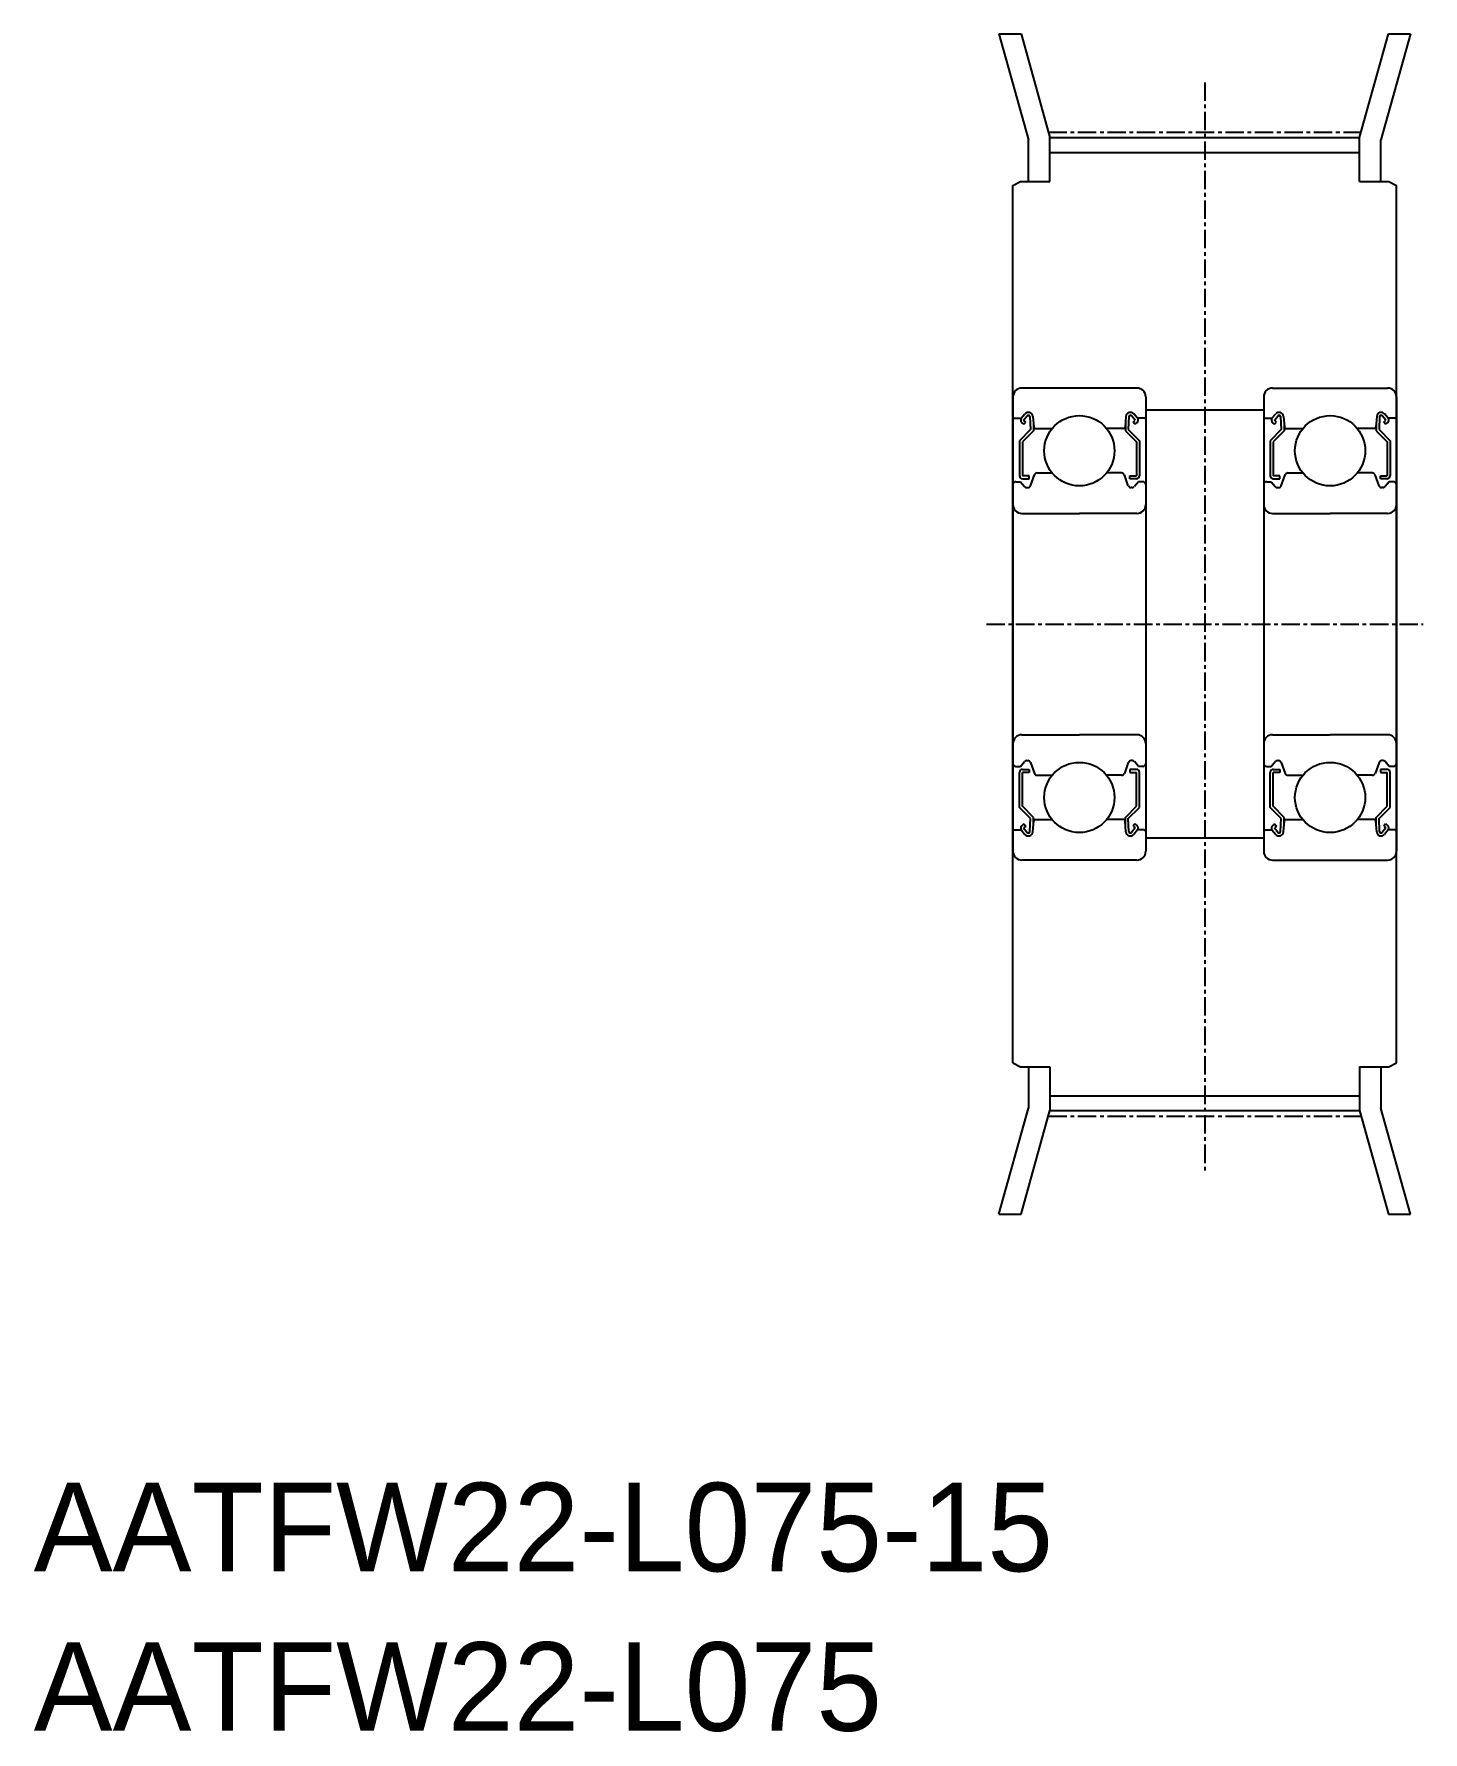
# Model space of a CAD drawing. Extents: x -286 to -192, y -61 to 54.
import ezdxf

# ---------------------------------------------------------------- set-up
doc = ezdxf.new("R2010")
doc.units = 0
doc.linetypes.add('CENTER', pattern=[2, 1.25, -0.25, 0.25, -0.25])
doc.layers.get('0').update_dxf_attribs({"linetype": 'CONTINUOUS'})
doc.layers.add('CENTER', color=1, linetype='CENTER')

msp = doc.modelspace()

# ---------------------------------------------------------------- linework, layer by layer
at = {"color": 7, "linetype": 'CONTINUOUS'}
for p, q in [((-220.54, 54.2), (-218.53, 47.02)), ((-220.54, 54.2), (-219.04, 54.2)), ((-219.04, 54.2), (-217.09, 47.17)), ((-196.09, 47.17), (-194.14, 54.2)), ((-192.64, 54.2), (-194.65, 47.02)), ((-194.14, 54.2), (-192.64, 54.2)), ((-218.53, 44.2), (-218.53, 47.02)), ((-217.09, 47.17), (-196.09, 47.17)), ((-217.09, 44.2), (-217.09, 47.17)), ((-217.09, 46.16), (-196.09, 46.16)), ((-196.09, 44.2), (-196.09, 47.17)), ((-194.65, 44.2), (-194.65, 47.02)), ((-219.59, 43.93), (-219.07, 44.2)), ((-219.59, -15.53), (-219.59, 43.93)), ((-219.07, 44.2), (-217.09, 44.2)), ((-196.09, 44.2), (-194.11, 44.2)), ((-194.11, 44.2), (-193.59, 43.93)), ((-193.59, -15.53), (-193.59, 43.93)), ((-215.09, 30.2), (-218.99, 30.2)), ((-211.19, 30.2), (-215.09, 30.2)), ((-201.99, 30.2), (-198.09, 30.2)), ((-198.09, 30.2), (-194.19, 30.2)), ((-219.59, 29.6), (-219.59, -1.2)), ((-210.59, 29.6), (-210.59, -1.2)), ((-202.59, 29.6), (-202.59, -1.2)), ((-193.59, 29.6), (-193.59, -1.2)), ((-219.49, 28.15), (-219.03, 28.15)), ((-219.03, 28.15), (-218.78, 28.45)), ((-218.85, 27.74), (-219, 27.87)), ((-218.87, 28.02), (-218.62, 28.32)), ((-218.72, 27.89), (-218.87, 28.02)), ((-218.85, 27.74), (-218.72, 27.89)), ((-218.45, 28.26), (-218.4, 27.38)), ((-218.25, 28.28), (-218.18, 27.54)), ((-218.2, 27.77), (-218.2, 27.3)), ((-211.93, 28.28), (-211.99, 27.54)), ((-211.97, 27.77), (-211.97, 27.3)), ((-211.73, 28.26), (-211.77, 27.38)), ((-211.3, 28.02), (-211.55, 28.32)), ((-211.45, 27.89), (-211.3, 28.02)), ((-211.33, 27.74), (-211.45, 27.89)), ((-211.15, 28.15), (-211.4, 28.45)), ((-211.33, 27.74), (-211.17, 27.87)), ((-210.69, 28.15), (-211.15, 28.15)), ((-202.59, 28.7), (-210.59, 28.7)), ((-202.49, 28.15), (-202.03, 28.15)), ((-202.03, 28.15), (-201.78, 28.45)), ((-201.85, 27.74), (-202, 27.87)), ((-201.87, 28.02), (-201.62, 28.32)), ((-201.72, 27.89), (-201.87, 28.02)), ((-201.85, 27.74), (-201.72, 27.89)), ((-201.45, 28.26), (-201.4, 27.38)), ((-201.25, 28.28), (-201.18, 27.54)), ((-201.2, 27.77), (-201.2, 27.3)), ((-194.93, 28.28), (-194.99, 27.54)), ((-194.97, 27.77), (-194.97, 27.3)), ((-194.73, 28.26), (-194.77, 27.38)), ((-194.3, 28.02), (-194.55, 28.32)), ((-194.45, 27.89), (-194.3, 28.02)), ((-194.33, 27.74), (-194.45, 27.89)), ((-194.15, 28.15), (-194.4, 28.45)), ((-194.33, 27.74), (-194.17, 27.87)), ((-193.69, 28.15), (-194.15, 28.15)), ((-218.4, 27.38), (-219.15, 26.63)), ((-219.15, 26.63), (-219.15, 24.25)), ((-218.2, 27.3), (-218.95, 26.55)), ((-218.95, 26.55), (-218.95, 24.25)), ((-218.08, 27.45), (-216.94, 27.45)), ((-212.09, 27.45), (-213.24, 27.45)), ((-211.97, 27.3), (-211.22, 26.55)), ((-211.77, 27.38), (-211.02, 26.63)), ((-211.22, 26.55), (-211.22, 24.25)), ((-211.02, 26.63), (-211.02, 24.25)), ((-201.4, 27.38), (-202.15, 26.63)), ((-202.15, 26.63), (-202.15, 24.25)), ((-201.2, 27.3), (-201.95, 26.55)), ((-201.95, 26.55), (-201.95, 24.25)), ((-201.08, 27.45), (-199.94, 27.45)), ((-195.09, 27.45), (-196.24, 27.45)), ((-194.97, 27.3), (-194.22, 26.55)), ((-194.77, 27.38), (-194.02, 26.63)), ((-194.22, 26.55), (-194.22, 24.25)), ((-194.02, 26.63), (-194.02, 24.25)), ((-218.5, 24.25), (-218.95, 24.25)), ((-218.5, 24.05), (-218.5, 24.25)), ((-218.41, 23.58), (-218.14, 24.32)), ((-217.95, 24.45), (-216.94, 24.45)), ((-212.23, 24.45), (-213.24, 24.45)), ((-211.77, 23.58), (-212.04, 24.32)), ((-211.67, 24.05), (-211.67, 24.25)), ((-211.67, 24.25), (-211.22, 24.25)), ((-201.5, 24.25), (-201.95, 24.25)), ((-201.5, 24.05), (-201.5, 24.25)), ((-201.41, 23.58), (-201.14, 24.32)), ((-200.95, 24.45), (-199.94, 24.45)), ((-195.23, 24.45), (-196.24, 24.45)), ((-194.77, 23.58), (-195.04, 24.32)), ((-194.67, 24.05), (-194.67, 24.25)), ((-194.67, 24.25), (-194.22, 24.25)), ((-219.39, 23.85), (-219.09, 23.85)), ((-219.09, 23.85), (-218.81, 23.52)), ((-218.95, 24.05), (-218.5, 24.05)), ((-218.66, 23.45), (-218.59, 23.45)), ((-211.22, 24.05), (-211.67, 24.05)), ((-211.52, 23.45), (-211.58, 23.45)), ((-211.09, 23.85), (-211.36, 23.52)), ((-210.79, 23.85), (-211.09, 23.85)), ((-202.39, 23.85), (-202.09, 23.85)), ((-202.09, 23.85), (-201.81, 23.52)), ((-201.95, 24.05), (-201.5, 24.05)), ((-201.66, 23.45), (-201.59, 23.45)), ((-194.22, 24.05), (-194.67, 24.05)), ((-194.52, 23.45), (-194.58, 23.45)), ((-194.09, 23.85), (-194.36, 23.52)), ((-193.79, 23.85), (-194.09, 23.85)), ((-218.99, 21.7), (-215.09, 21.7)), ((-211.19, 21.7), (-215.09, 21.7)), ((-201.99, 21.7), (-198.09, 21.7)), ((-194.19, 21.7), (-198.09, 21.7)), ((-218.99, 6.7), (-215.09, 6.7)), ((-218.01, 6.7), (-218.01, 6.7)), ((-217.04, 6.7), (-217.04, 6.7)), ((-211.19, 6.7), (-215.09, 6.7)), ((-201.99, 6.7), (-198.09, 6.7)), ((-194.19, 6.7), (-198.09, 6.7)), ((-196.14, 6.7), (-196.14, 6.7)), ((-195.16, 6.7), (-195.16, 6.7)), ((-219.09, 4.55), (-218.81, 4.88)), ((-218.66, 4.95), (-218.59, 4.95)), ((-218.41, 4.82), (-218.14, 4.08)), ((-211.77, 4.82), (-212.04, 4.08)), ((-211.52, 4.95), (-211.58, 4.95)), ((-211.09, 4.55), (-211.36, 4.88)), ((-202.09, 4.55), (-201.81, 4.88)), ((-201.66, 4.95), (-201.59, 4.95)), ((-201.41, 4.82), (-201.14, 4.08)), ((-194.77, 4.82), (-195.04, 4.08)), ((-194.52, 4.95), (-194.58, 4.95)), ((-194.09, 4.55), (-194.36, 4.88)), ((-219.39, 4.55), (-219.09, 4.55)), ((-219.15, 1.77), (-219.15, 4.15)), ((-218.95, 4.35), (-218.5, 4.35)), ((-218.95, 1.85), (-218.95, 4.15)), ((-218.5, 4.15), (-218.95, 4.15)), ((-218.5, 4.35), (-218.5, 4.15)), ((-217.95, 3.95), (-216.94, 3.95)), ((-212.23, 3.95), (-213.24, 3.95)), ((-211.22, 4.35), (-211.67, 4.35)), ((-211.67, 4.35), (-211.67, 4.15)), ((-211.67, 4.15), (-211.22, 4.15)), ((-211.22, 1.85), (-211.22, 4.15)), ((-210.79, 4.55), (-211.09, 4.55)), ((-211.02, 1.77), (-211.02, 4.15)), ((-202.39, 4.55), (-202.09, 4.55)), ((-202.15, 1.77), (-202.15, 4.15)), ((-201.95, 4.35), (-201.5, 4.35)), ((-201.5, 4.15), (-201.95, 4.15)), ((-201.95, 1.85), (-201.95, 4.15)), ((-201.5, 4.35), (-201.5, 4.15)), ((-200.95, 3.95), (-199.94, 3.95)), ((-195.23, 3.95), (-196.24, 3.95)), ((-194.22, 4.35), (-194.67, 4.35)), ((-194.67, 4.35), (-194.67, 4.15)), ((-194.67, 4.15), (-194.22, 4.15)), ((-194.22, 1.85), (-194.22, 4.15)), ((-193.79, 4.55), (-194.09, 4.55)), ((-194.02, 1.77), (-194.02, 4.15)), ((-218.4, 1.02), (-219.15, 1.77)), ((-218.2, 1.1), (-218.95, 1.85)), ((-211.97, 1.1), (-211.22, 1.85)), ((-211.77, 1.02), (-211.02, 1.77)), ((-201.4, 1.02), (-202.15, 1.77)), ((-201.2, 1.1), (-201.95, 1.85)), ((-194.97, 1.1), (-194.22, 1.85)), ((-194.77, 1.02), (-194.02, 1.77)), ((-219.49, 0.25), (-219.03, 0.25)), ((-219.03, 0.25), (-218.78, -0.05)), ((-218.85, 0.66), (-219, 0.53)), ((-218.72, 0.51), (-218.87, 0.38)), ((-218.87, 0.38), (-218.62, 0.08)), ((-218.85, 0.66), (-218.72, 0.51)), ((-218.45, 0.14), (-218.4, 1.02)), ((-218.25, 0.12), (-218.18, 0.86)), ((-218.2, 0.63), (-218.2, 1.1)), ((-218.08, 0.95), (-216.94, 0.95)), ((-212.09, 0.95), (-213.24, 0.95)), ((-211.93, 0.12), (-211.99, 0.86)), ((-211.97, 0.63), (-211.97, 1.1)), ((-211.73, 0.14), (-211.77, 1.02)), ((-211.3, 0.38), (-211.55, 0.08)), ((-211.33, 0.66), (-211.45, 0.51)), ((-211.45, 0.51), (-211.3, 0.38)), ((-211.15, 0.25), (-211.4, -0.05)), ((-211.33, 0.66), (-211.17, 0.53)), ((-210.69, 0.25), (-211.15, 0.25)), ((-202.49, 0.25), (-202.03, 0.25)), ((-202.03, 0.25), (-201.78, -0.05)), ((-201.85, 0.66), (-202, 0.53)), ((-201.72, 0.51), (-201.87, 0.38)), ((-201.87, 0.38), (-201.62, 0.08)), ((-201.85, 0.66), (-201.72, 0.51)), ((-201.45, 0.14), (-201.4, 1.02)), ((-201.25, 0.12), (-201.18, 0.86)), ((-201.2, 0.63), (-201.2, 1.1)), ((-201.08, 0.95), (-199.94, 0.95)), ((-195.09, 0.95), (-196.24, 0.95)), ((-194.93, 0.12), (-194.99, 0.86)), ((-194.97, 0.63), (-194.97, 1.1)), ((-194.73, 0.14), (-194.77, 1.02)), ((-194.3, 0.38), (-194.55, 0.08)), ((-194.33, 0.66), (-194.45, 0.51)), ((-194.45, 0.51), (-194.3, 0.38)), ((-194.15, 0.25), (-194.4, -0.05)), ((-194.33, 0.66), (-194.17, 0.53)), ((-193.69, 0.25), (-194.15, 0.25)), ((-202.59, -0.3), (-210.59, -0.3)), ((-215.09, -1.8), (-218.99, -1.8)), ((-211.19, -1.8), (-215.09, -1.8)), ((-201.99, -1.8), (-198.09, -1.8)), ((-198.09, -1.8), (-194.19, -1.8)), ((-219.59, -15.53), (-219.07, -15.8)), ((-219.07, -15.8), (-217.09, -15.8)), ((-218.53, -15.8), (-218.53, -18.62)), ((-217.09, -15.8), (-217.09, -18.77)), ((-196.09, -15.8), (-196.09, -18.77)), ((-196.09, -15.8), (-194.11, -15.8)), ((-194.65, -15.8), (-194.65, -18.62)), ((-194.11, -15.8), (-193.59, -15.53)), ((-217.09, -17.77), (-196.09, -17.77)), ((-220.54, -25.8), (-218.53, -18.62)), ((-219.04, -25.8), (-217.09, -18.77)), ((-217.09, -18.77), (-196.09, -18.77)), ((-196.09, -18.77), (-194.14, -25.8)), ((-192.64, -25.8), (-194.65, -18.62)), ((-220.54, -25.8), (-219.04, -25.8)), ((-194.14, -25.8), (-192.64, -25.8))]:
    msp.add_line(p, q, dxfattribs=at)
for centre in [(-215.09, 25.95), (-198.09, 25.95), (-215.09, 2.45), (-198.09, 2.45)]:
    msp.add_circle(centre, 2.38, dxfattribs=at)
for centre, radius, start, end in [((-218.99, 29.6), 0.6, 90, 180), ((-211.19, 29.6), 0.6, 0, 90), ((-201.99, 29.6), 0.6, 90, 180), ((-194.19, 29.6), 0.6, 0, 90), ((-219.49, 28.25), 0.1, 180, 270), ((-218.87, 28.02), 0.2, 140.0002, 230.0848), ((-218.55, 28.25), 0.3, 4.9968, 140.0002), ((-218.55, 28.25), 0.1, 2.8198, 140.0033), ((-211.63, 28.25), 0.3, 39.9998, 175.0032), ((-211.63, 28.25), 0.1, 39.9967, 177.1802), ((-211.3, 28.02), 0.2, 309.9152, 39.9998), ((-210.69, 28.25), 0.1, 270, 0), ((-202.49, 28.25), 0.1, 180, 270), ((-201.87, 28.02), 0.2, 140.0002, 230.0848), ((-201.55, 28.25), 0.3, 4.9968, 140.0002), ((-201.55, 28.25), 0.1, 2.8198, 140.0033), ((-194.63, 28.25), 0.3, 39.9998, 175.0032), ((-194.63, 28.25), 0.1, 39.9967, 177.1802), ((-194.3, 28.02), 0.2, 309.9152, 39.9998), ((-193.69, 28.25), 0.1, 270, 0), ((-218.08, 27.55), 0.1, 184.9968, 269.9995), ((-212.09, 27.55), 0.1, 270.0005, 355.0032), ((-201.08, 27.55), 0.1, 184.9968, 269.9995), ((-195.09, 27.55), 0.1, 270.0005, 355.0032), ((-218.95, 24.25), 0.2, 180, 270), ((-217.95, 24.25), 0.2, 90, 159.9919), ((-212.23, 24.25), 0.2, 20.0081, 90), ((-211.22, 24.25), 0.2, 270, 0), ((-201.95, 24.25), 0.2, 180, 270), ((-200.95, 24.25), 0.2, 90, 159.9919), ((-195.23, 24.25), 0.2, 20.0081, 90), ((-194.22, 24.25), 0.2, 270, 0), ((-219.39, 23.65), 0.2, 90, 180), ((-218.66, 23.65), 0.2, 219.9962, 270), ((-218.59, 23.65), 0.2, 270, 339.9919), ((-211.58, 23.65), 0.2, 200.0081, 270), ((-211.52, 23.65), 0.2, 270, 320.0038), ((-210.79, 23.65), 0.2, 0, 90), ((-202.39, 23.65), 0.2, 90, 180), ((-201.66, 23.65), 0.2, 219.9962, 270), ((-201.59, 23.65), 0.2, 270, 339.9919), ((-194.58, 23.65), 0.2, 200.0081, 270), ((-194.52, 23.65), 0.2, 270, 320.0038), ((-193.79, 23.65), 0.2, 0, 90), ((-218.99, 22.3), 0.6, 180, 270), ((-211.19, 22.3), 0.6, 270, 0), ((-201.99, 22.3), 0.6, 180, 270), ((-194.19, 22.3), 0.6, 270, 0), ((-218.99, 6.1), 0.6, 90, 180), ((-211.19, 6.1), 0.6, 0, 90), ((-201.99, 6.1), 0.6, 90, 180), ((-194.19, 6.1), 0.6, 0, 90), ((-219.39, 4.75), 0.2, 180, 270), ((-218.66, 4.75), 0.2, 90, 140.0038), ((-218.59, 4.75), 0.2, 20.0081, 90), ((-211.58, 4.75), 0.2, 90, 159.9919), ((-211.52, 4.75), 0.2, 39.9962, 90), ((-210.79, 4.75), 0.2, 270, 0), ((-202.39, 4.75), 0.2, 180, 270), ((-201.66, 4.75), 0.2, 90, 140.0038), ((-201.59, 4.75), 0.2, 20.0081, 90), ((-194.58, 4.75), 0.2, 90, 159.9919), ((-194.52, 4.75), 0.2, 39.9962, 90), ((-193.79, 4.75), 0.2, 270, 0), ((-218.95, 4.15), 0.2, 90, 180), ((-217.95, 4.15), 0.2, 200.0081, 270), ((-212.23, 4.15), 0.2, 270, 339.9919), ((-211.22, 4.15), 0.2, 0, 90), ((-201.95, 4.15), 0.2, 90, 180), ((-200.95, 4.15), 0.2, 200.0081, 270), ((-195.23, 4.15), 0.2, 270, 339.9919), ((-194.22, 4.15), 0.2, 0, 90), ((-219.49, 0.15), 0.1, 90, 180), ((-218.87, 0.38), 0.2, 129.9152, 219.9998), ((-218.55, 0.14), 0.3, 219.9998, 355.0032), ((-218.55, 0.14), 0.1, 219.9967, 357.1802), ((-218.08, 0.85), 0.1, 90.0005, 175.0032), ((-212.09, 0.85), 0.1, 4.9968, 89.9995), ((-211.63, 0.14), 0.3, 184.9968, 320.0002), ((-211.63, 0.14), 0.1, 182.8198, 320.0033), ((-211.3, 0.38), 0.2, 320.0002, 50.0848), ((-210.69, 0.15), 0.1, 0, 90), ((-202.49, 0.15), 0.1, 90, 180), ((-201.87, 0.38), 0.2, 129.9152, 219.9998), ((-201.55, 0.14), 0.3, 219.9998, 355.0032), ((-201.55, 0.14), 0.1, 219.9967, 357.1802), ((-201.08, 0.85), 0.1, 90.0005, 175.0032), ((-195.09, 0.85), 0.1, 4.9968, 89.9995), ((-194.63, 0.14), 0.3, 184.9968, 320.0002), ((-194.63, 0.14), 0.1, 182.8198, 320.0033), ((-194.3, 0.38), 0.2, 320.0002, 50.0848), ((-193.69, 0.15), 0.1, 0, 90), ((-218.99, -1.2), 0.6, 180, 270), ((-211.19, -1.2), 0.6, 270, 0), ((-201.99, -1.2), 0.6, 180, 270), ((-194.19, -1.2), 0.6, 270, 0)]:
    msp.add_arc(centre, radius, start, end, dxfattribs=at)
at = {"layer": 'CENTER', "color": 1, "linetype": 'CENTER'}
for p, q in [((-206.59, 50.92), (-206.59, -22.95)), ((-217.19, 47.55), (-195.98, 47.55)), ((-221.39, 14.2), (-191.79, 14.2)), ((-217.19, -19.15), (-195.98, -19.15))]:
    msp.add_line(p, q, dxfattribs=at)

# ---------------------------------------------------------------- texts
at = {"color": 7, "linetype": 'CONTINUOUS'}
for s, p in [('AATFW22-L075-15', (-285.99, -50)), ('AATFW22-L075', (-285.99, -60.81))]:
    msp.add_text(s, height=6, dxfattribs=at).set_placement(p)

doc.saveas('drawing.dxf')
